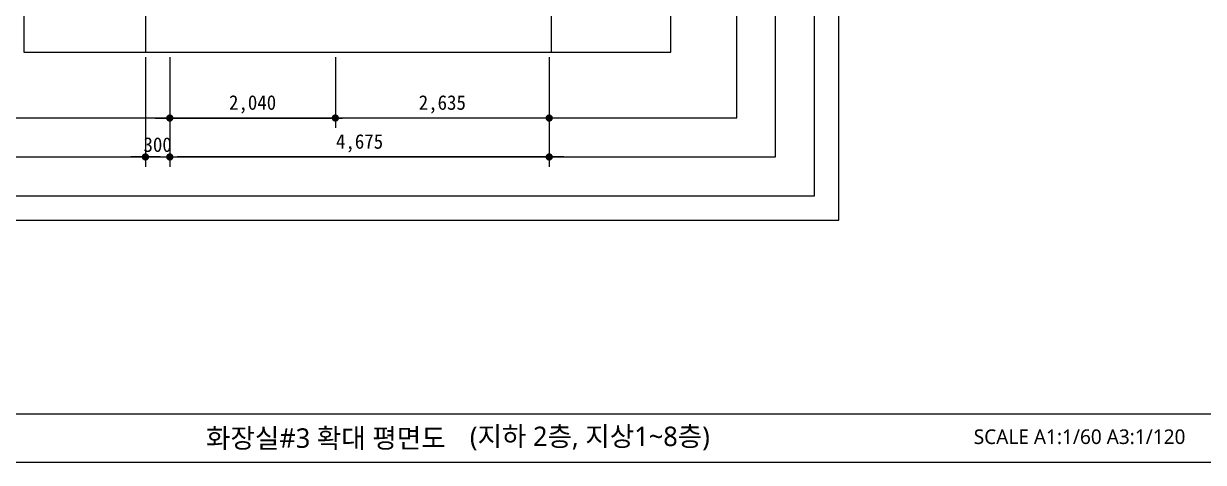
# Model space of a CAD drawing. Header units: millimetres. Extents: x -423835 to -174325, y -1379898 to -1311126.
# Drawn here: x -366164 to -351626, y -1363332 to -1357923 of the extents above; entities that cross this region are included whole.
import ezdxf
from ezdxf.enums import TextEntityAlignment as Align

# ---------------------------------------------------------------- set-up
doc = ezdxf.new("R2010")
doc.units = ezdxf.units.MM
doc.header["$LTSCALE"] = 100
doc.header["$MEASUREMENT"] = 0
doc.header["$PDSIZE"] = -10
doc.linetypes.add('CEN', pattern=[62, 60, -1, 0, -1])
doc.layers.get('0').update_dxf_attribs({"linetype": 'CONTINUOUS'})
doc.layers.get('Defpoints').update_dxf_attribs({"color": 153, "linetype": 'CONTINUOUS'})
doc.layers.add('A-AXIS-LINE', color=1, linetype='CEN', lineweight=15)
doc.layers.add('A-XXXX-TXT2', color=3, linetype='CONTINUOUS', lineweight=25)
doc.layers.add('A-DIMS', color=7, linetype='CONTINUOUS')
doc.layers.add('A-XXXX-NPLT', color=144, linetype='CONTINUOUS', lineweight=0, plot=False)
doc.styles.add('HY울릉도L', font='')
doc.styles.add('돋움체', font='')
doc.styles.add('맑은 고딕', font='malgun.ttf')
doc.styles.get('HY울릉도L').set_extended_font_data('HYwulM')
doc.styles.get('돋움체').set_extended_font_data('DotumChe')
doc.dimstyles.new('CDIM', dxfattribs={"dimtxt": 3, "dimasz": 1.5, "dimexe": 2, "dimexo": 1, "dimgap": 1, "dimtad": 1, "dimdec": 0, "dimrnd": 0.5, "dimzin": 0, "dimdsep": 32, "dimlunit": 6, "dimtxsty": 'HY울릉도L', "dimblk1": '_CIDOT', "dimblk2": '_CIDOT', "dimsah": 1, "dimcen": 5.5, "dimclrd": 2, "dimclre": 2, "dimclrt": 7, "dimadec": 0, "dimazin": 0, "dimtfac": 1, "dimtdec": 0, "dimtix": 1, "dimtmove": 2, "dimatfit": 1, "dimldrblk": '_CIDOT', "dimfxl": 1, "dimtolj": 1, "dimtzin": 0, "dimlwd": -1, "dimarcsym": 0})

# ---------------------------------------------------------------- blocks, each defined once
blk = doc.blocks.new('_CIDOT')
at = {"color": 0, "linetype": 'ByBlock'}
blk.add_line((2, 0), (-1, 0), dxfattribs=at)
at = {"color": 0, "linetype": 'ByBlock', "const_width": 0.5}
blk.add_lwpolyline([(-0.25, 0, 1), (0.25, 0, 1)], format="xyb", close=True, dxfattribs=at)
blk = doc.blocks.new('*D520')
at = {"layer": 'A-DIMS', "lineweight": -2, "transparency": 16777216}
for p, q in [((-364362, -1358337), (-364362, -1359687)), ((-359687, -1358337), (-359687, -1359687))]:
    blk.add_line(p, q, dxfattribs=at)
at = {"layer": 'A-DIMS', "transparency": 16777216}
blk.add_line((-359777, -1359567), (-364272, -1359567), dxfattribs=at)
at = {"layer": 'Defpoints', "color": 0, "transparency": 16777216}
for p in [(-364362, -1358277), (-359687, -1358277), (-364362, -1359567)]:
    blk.add_point(p, dxfattribs=at)
at = {"layer": 'A-DIMS', "transparency": 16777216, "xscale": 90, "yscale": 90, "zscale": 90, "rotation": 180}
blk.add_blockref('_CIDOT', (-364362, -1359567), dxfattribs=at)
at = {"layer": 'A-DIMS', "transparency": 16777216, "xscale": 90, "yscale": 90, "zscale": 90}
blk.add_blockref('_CIDOT', (-359687, -1359567), dxfattribs=at)
at = {"layer": 'A-DIMS', "color": 3, "transparency": 16777216, "insert": (-362024, -1359399), "char_height": 180, "attachment_point": 5, "style": '돋움체'}
blk.add_mtext('\\A1;4,675', dxfattribs=at)
blk = doc.blocks.new('*D521')
at = {"layer": 'A-DIMS', "lineweight": -2, "transparency": 16777216}
for p, q in [((-364362, -1358337), (-364362, -1359207)), ((-362322, -1358337), (-362322, -1359207))]:
    blk.add_line(p, q, dxfattribs=at)
at = {"layer": 'A-DIMS', "transparency": 16777216}
blk.add_line((-364272, -1359087), (-362412, -1359087), dxfattribs=at)
at = {"layer": 'Defpoints', "color": 0, "transparency": 16777216}
for p in [(-364362, -1358277), (-362322, -1358277), (-362322, -1359087)]:
    blk.add_point(p, dxfattribs=at)
at = {"layer": 'A-DIMS', "transparency": 16777216, "xscale": 90, "yscale": 90, "zscale": 90, "rotation": 180}
blk.add_blockref('_CIDOT', (-364362, -1359087), dxfattribs=at)
at = {"layer": 'A-DIMS', "transparency": 16777216, "xscale": 90, "yscale": 90, "zscale": 90}
blk.add_blockref('_CIDOT', (-362322, -1359087), dxfattribs=at)
at = {"layer": 'A-DIMS', "color": 3, "transparency": 16777216, "insert": (-363342, -1358919), "char_height": 180, "attachment_point": 5, "style": '돋움체'}
blk.add_mtext('\\A1;2,040', dxfattribs=at)
blk = doc.blocks.new('*D522')
at = {"layer": 'A-DIMS', "lineweight": -2, "transparency": 16777216}
for p, q in [((-362322, -1358337), (-362322, -1359207)), ((-359687, -1358337), (-359687, -1359207))]:
    blk.add_line(p, q, dxfattribs=at)
at = {"layer": 'A-DIMS', "transparency": 16777216}
blk.add_line((-359777, -1359087), (-362232, -1359087), dxfattribs=at)
at = {"layer": 'Defpoints', "color": 0, "transparency": 16777216}
for p in [(-362322, -1358277), (-359687, -1358277), (-362322, -1359087)]:
    blk.add_point(p, dxfattribs=at)
at = {"layer": 'A-DIMS', "transparency": 16777216, "xscale": 90, "yscale": 90, "zscale": 90, "rotation": 180}
blk.add_blockref('_CIDOT', (-362322, -1359087), dxfattribs=at)
at = {"layer": 'A-DIMS', "transparency": 16777216, "xscale": 90, "yscale": 90, "zscale": 90}
blk.add_blockref('_CIDOT', (-359687, -1359087), dxfattribs=at)
at = {"layer": 'A-DIMS', "color": 3, "transparency": 16777216, "insert": (-361004, -1358919), "char_height": 180, "attachment_point": 5, "style": '돋움체'}
blk.add_mtext('\\A1;2,635', dxfattribs=at)
blk = doc.blocks.new('*D523')
at = {"layer": 'A-DIMS', "lineweight": -2, "transparency": 16777216}
for p, q in [((-364662, -1358337), (-364662, -1359687)), ((-364362, -1358337), (-364362, -1359687))]:
    blk.add_line(p, q, dxfattribs=at)
at = {"layer": 'A-DIMS', "transparency": 16777216}
for p, q in [((-364752, -1359567), (-364842, -1359567)), ((-364662, -1359567), (-364362, -1359567)), ((-364272, -1359567), (-364182, -1359567))]:
    blk.add_line(p, q, dxfattribs=at)
at = {"layer": 'Defpoints', "color": 0, "transparency": 16777216}
for p in [(-364662, -1358277), (-364362, -1358277), (-364362, -1359567)]:
    blk.add_point(p, dxfattribs=at)
at = {"layer": 'A-DIMS', "transparency": 16777216, "xscale": 90, "yscale": 90, "zscale": 90}
blk.add_blockref('_CIDOT', (-364662, -1359567), dxfattribs=at)
at = {"layer": 'A-DIMS', "transparency": 16777216, "xscale": 90, "yscale": 90, "zscale": 90, "rotation": 180}
blk.add_blockref('_CIDOT', (-364362, -1359567), dxfattribs=at)
at = {"layer": 'A-DIMS', "color": 3, "transparency": 16777216, "insert": (-364512, -1359416), "char_height": 180, "attachment_point": 5, "style": '돋움체'}
blk.add_mtext('\\A1;300', dxfattribs=at)

msp = doc.modelspace()

# ---------------------------------------------------------------- linework, layer by layer
at = {"color": 3, "ltscale": 2}
for p, q in [((-373435.4, -1362732.1), (-329350.4, -1362732.1)), ((-329350.4, -1363332.1), (-373435.4, -1363332.1))]:
    msp.add_line(p, q, dxfattribs=at)
at = {"layer": 'A-AXIS-LINE', "ltscale": 50}
for points in [[(-364661.7, -1351701.6), (-364661.7, -1358276.6)], [(-359661.7, -1354526.6), (-359661.7, -1358276.6)]]:
    msp.add_lwpolyline(points, dxfattribs=at)
at = {"layer": 'A-XXXX-NPLT'}
for points in [[(-368231.7, -1360346.6), (-356116.7, -1360346.6), (-356116.7, -1349631.6), (-368231.7, -1349631.6)], [(-367931.7, -1360046.6), (-356416.7, -1360046.6), (-356416.7, -1349931.6), (-367931.7, -1349931.6)], [(-367451.7, -1359566.6), (-356896.7, -1359566.6), (-356896.7, -1350411.6), (-367451.7, -1350411.6)], [(-366971.7, -1359086.6), (-357376.7, -1359086.6), (-357376.7, -1350891.6), (-366971.7, -1350891.6)], [(-366161.7, -1358276.6), (-358186.7, -1358276.6), (-358186.7, -1351701.6), (-366161.7, -1351701.6)]]:
    msp.add_lwpolyline(points, close=True, dxfattribs=at)

# ---------------------------------------------------------------- texts
at = {"layer": 'A-XXXX-TXT2', "style": '맑은 고딕'}
msp.add_text('화장실#3 확대 평면도', height=240, dxfattribs=at).set_placement((-362439.3, -1363032.1), align=Align.MIDDLE_CENTER)
msp.add_text('(지하 2층, 지상1~8층)', height=240, dxfattribs=at).set_placement((-360664, -1363010.8), align=Align.MIDDLE_LEFT)
msp.add_text('SCALE A1:1/60 A3:1/120', height=180, dxfattribs=at).set_placement((-354455.6, -1363105.3))

# ---------------------------------------------------------------- dimensions: what is measured, and where the dimension line sits
at = {"layer": 'A-DIMS'}
for base, p1, p2, picture, middle in [((-364361.7, -1359566.6), (-364661.7, -1358276.6), (-364361.7, -1358276.6), '*D523', (-364511.7, -1359416.5)), ((-362321.7, -1359086.6), (-359686.7, -1358276.6), (-362321.7, -1358276.6), '*D522', (-361004.2, -1358919.4))]:
    dim = msp.add_linear_dim(base=base, p1=p1, p2=p2, angle=180, dimstyle='CDIM', override={"dimscale": 60, "dimtxsty": '돋움체', "dimclrd": 256, "dimclre": 256, "dimclrt": 3}, dxfattribs=at)
    dim.commit()
    dim.dimension.update_dxf_attribs({"geometry": picture, "text_midpoint": middle})
for base, p1, p2, picture, middle in [((-364361.7, -1359566.6), (-359686.7, -1358276.6), (-364361.7, -1358276.6), '*D520', (-362024.2, -1359399.4)), ((-362321.7, -1359086.6), (-364361.7, -1358276.6), (-362321.7, -1358276.6), '*D521', (-363341.7, -1358919.4))]:
    dim = msp.add_linear_dim(base=base, p1=p1, p2=p2, dimstyle='CDIM', override={"dimscale": 60, "dimtxsty": '돋움체', "dimclrd": 256, "dimclre": 256, "dimclrt": 3}, dxfattribs=at)
    dim.commit()
    dim.dimension.update_dxf_attribs({"geometry": picture, "text_midpoint": middle})

doc.saveas('drawing.dxf')
